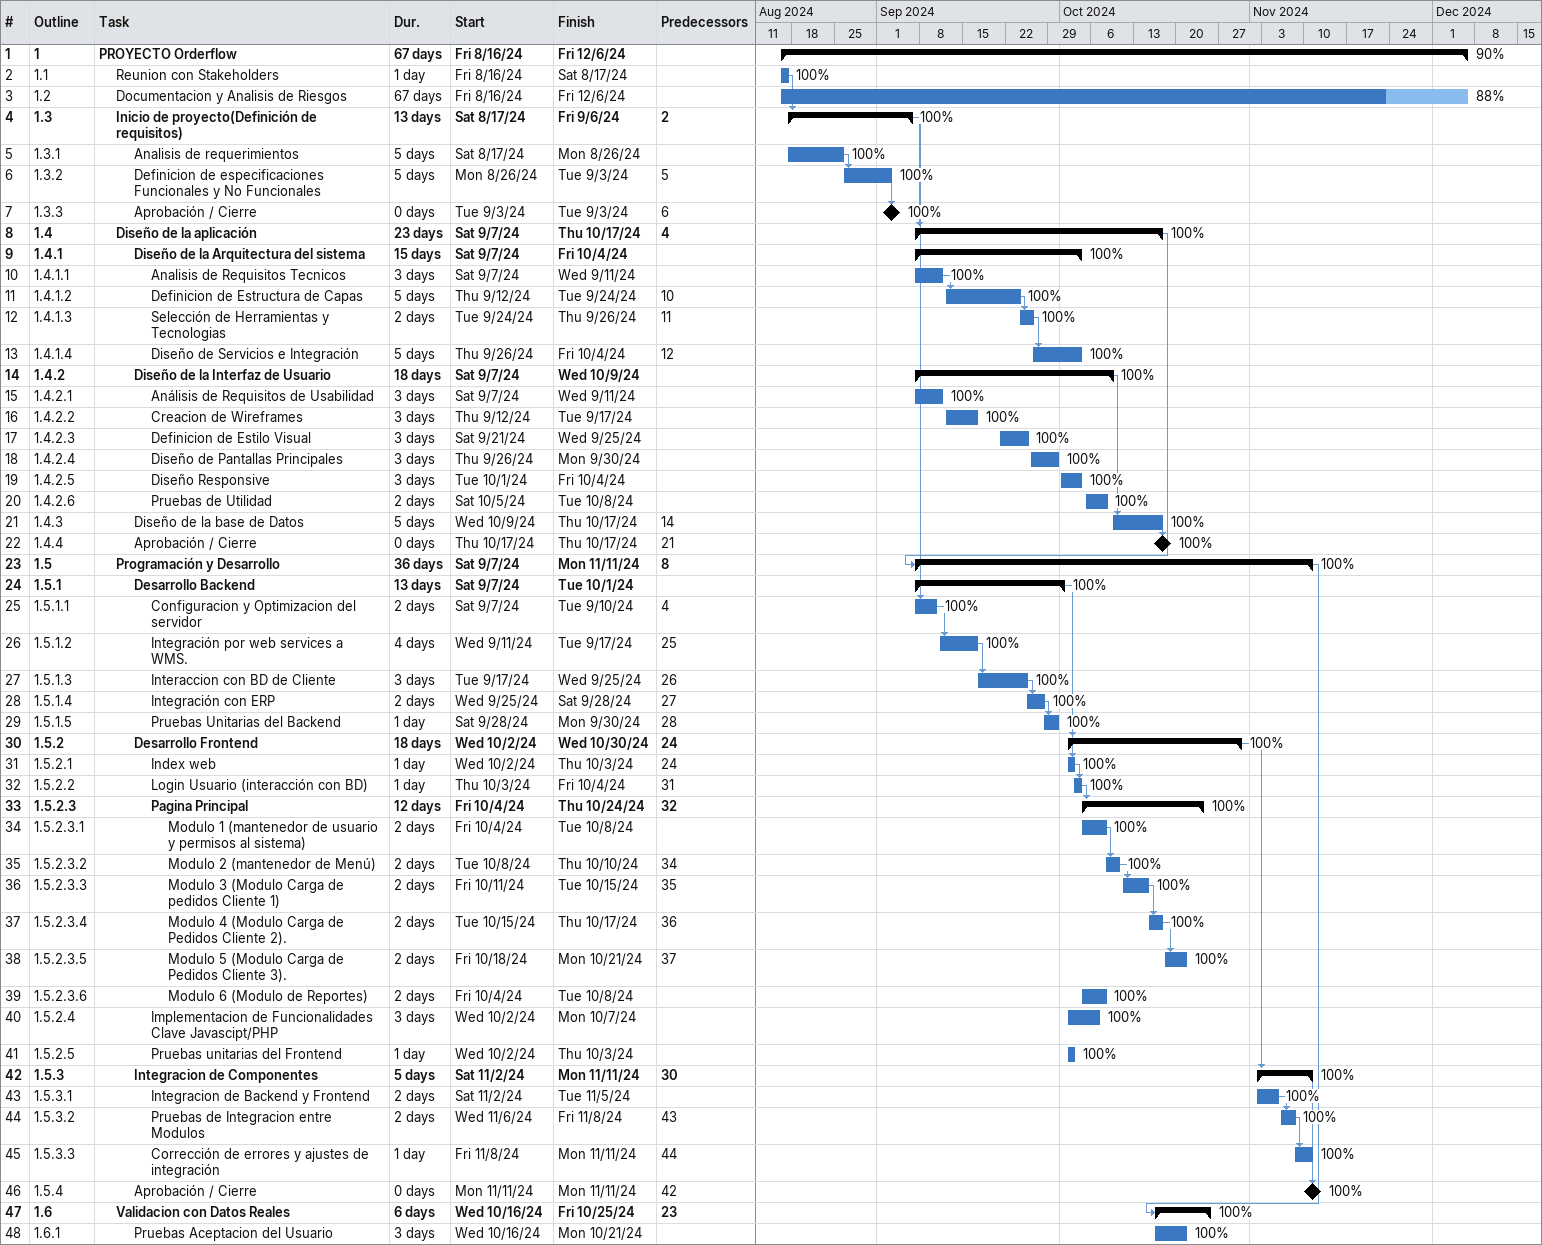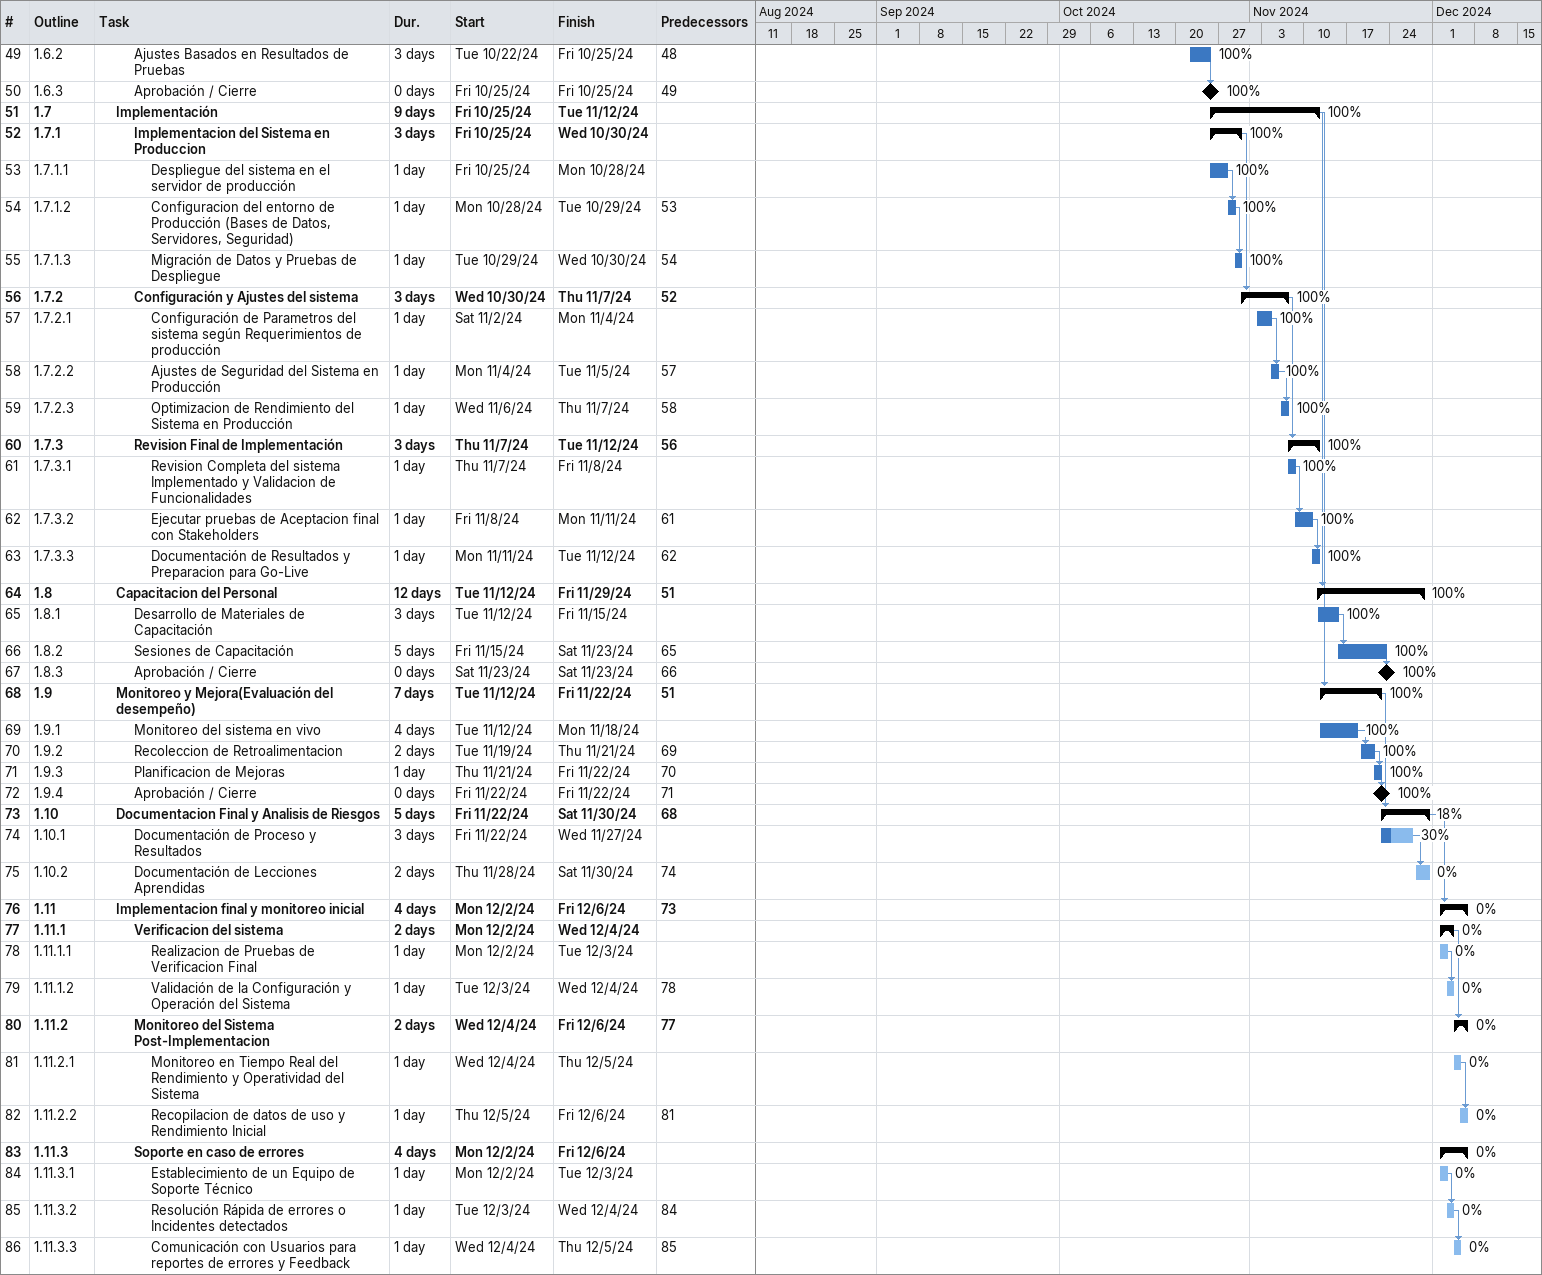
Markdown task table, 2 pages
| ID | WBS | Task | Duration | Start | Finish | Predecessors | % complete |
|---|---|---|---|---|---|---|---|
| 1 | 1 | **PROYECTO Orderflow** | 67d | 2024-08-16 | 2024-12-06 |  | 90 |
| 2 | 1.1 | Reunion con Stakeholders | 1d | 2024-08-16 | 2024-08-17 |  | 100 |
| 3 | 1.2 | Documentacion y Analisis de Riesgos | 67d | 2024-08-16 | 2024-12-06 |  | 88 |
| 4 | 1.3 | **Inicio de proyecto(Definición de requisitos)** | 13d | 2024-08-17 | 2024-09-06 | 2 | 100 |
| 5 | 1.3.1 | Analisis de requerimientos | 5d | 2024-08-17 | 2024-08-26 |  | 100 |
| 6 | 1.3.2 | Definicion de especificaciones Funcionales y No Funcionales | 5d | 2024-08-26 | 2024-09-03 | 5 | 100 |
| 7 | 1.3.3 | Aprobación / Cierre | 0d | 2024-09-03 | 2024-09-03 | 6 | 100 |
| 8 | 1.4 | **Diseño de la aplicación** | 23d | 2024-09-07 | 2024-10-17 | 4 | 100 |
| 9 | 1.4.1 | **Diseño de la Arquitectura del sistema** | 15d | 2024-09-07 | 2024-10-04 |  | 100 |
| 10 | 1.4.1.1 | Analisis de Requisitos Tecnicos | 3d | 2024-09-07 | 2024-09-11 |  | 100 |
| 11 | 1.4.1.2 | Definicion de Estructura de Capas | 5d | 2024-09-12 | 2024-09-24 | 10 | 100 |
| 12 | 1.4.1.3 | Selección de Herramientas y Tecnologias | 2d | 2024-09-24 | 2024-09-26 | 11 | 100 |
| 13 | 1.4.1.4 | Diseño de Servicios e Integración | 5d | 2024-09-26 | 2024-10-04 | 12 | 100 |
| 14 | 1.4.2 | **Diseño de la Interfaz de Usuario** | 18d | 2024-09-07 | 2024-10-09 |  | 100 |
| 15 | 1.4.2.1 | Análisis de Requisitos de Usabilidad | 3d | 2024-09-07 | 2024-09-11 |  | 100 |
| 16 | 1.4.2.2 | Creacion de Wireframes | 3d | 2024-09-12 | 2024-09-17 |  | 100 |
| 17 | 1.4.2.3 | Definicion de Estilo Visual | 3d | 2024-09-21 | 2024-09-25 |  | 100 |
| 18 | 1.4.2.4 | Diseño de Pantallas Principales | 3d | 2024-09-26 | 2024-09-30 |  | 100 |
| 19 | 1.4.2.5 | Diseño Responsive | 3d | 2024-10-01 | 2024-10-04 |  | 100 |
| 20 | 1.4.2.6 | Pruebas de Utilidad | 2d | 2024-10-05 | 2024-10-08 |  | 100 |
| 21 | 1.4.3 | Diseño de la base de Datos | 5d | 2024-10-09 | 2024-10-17 | 14 | 100 |
| 22 | 1.4.4 | Aprobación / Cierre | 0d | 2024-10-17 | 2024-10-17 | 21 | 100 |
| 23 | 1.5 | **Programación y Desarrollo** | 36d | 2024-09-07 | 2024-11-11 | 8 | 100 |
| 24 | 1.5.1 | **Desarrollo Backend** | 13d | 2024-09-07 | 2024-10-01 |  | 100 |
| 25 | 1.5.1.1 | Configuracion y Optimizacion del servidor | 2d | 2024-09-07 | 2024-09-10 | 4 | 100 |
| 26 | 1.5.1.2 | Integración por web services a WMS. | 4d | 2024-09-11 | 2024-09-17 | 25 | 100 |
| 27 | 1.5.1.3 | Interaccion con BD de Cliente | 3d | 2024-09-17 | 2024-09-25 | 26 | 100 |
| 28 | 1.5.1.4 | Integración con ERP | 2d | 2024-09-25 | 2024-09-28 | 27 | 100 |
| 29 | 1.5.1.5 | Pruebas Unitarias del Backend | 1d | 2024-09-28 | 2024-09-30 | 28 | 100 |
| 30 | 1.5.2 | **Desarrollo Frontend** | 18d | 2024-10-02 | 2024-10-30 | 24 | 100 |
| 31 | 1.5.2.1 | Index web | 1d | 2024-10-02 | 2024-10-03 | 24 | 100 |
| 32 | 1.5.2.2 | Login Usuario (interacción con BD) | 1d | 2024-10-03 | 2024-10-04 | 31 | 100 |
| 33 | 1.5.2.3 | **Pagina Principal** | 12d | 2024-10-04 | 2024-10-24 | 32 | 100 |
| 34 | 1.5.2.3.1 | Modulo 1 (mantenedor de usuario y permisos al sistema) | 2d | 2024-10-04 | 2024-10-08 |  | 100 |
| 35 | 1.5.2.3.2 | Modulo 2 (mantenedor de Menú) | 2d | 2024-10-08 | 2024-10-10 | 34 | 100 |
| 36 | 1.5.2.3.3 | Modulo 3 (Modulo Carga de pedidos Cliente 1) | 2d | 2024-10-11 | 2024-10-15 | 35 | 100 |
| 37 | 1.5.2.3.4 | Modulo 4 (Modulo Carga de Pedidos Cliente 2). | 2d | 2024-10-15 | 2024-10-17 | 36 | 100 |
| 38 | 1.5.2.3.5 | Modulo 5 (Modulo Carga de Pedidos Cliente 3). | 2d | 2024-10-18 | 2024-10-21 | 37 | 100 |
| 39 | 1.5.2.3.6 | Modulo 6 (Modulo de Reportes) | 2d | 2024-10-04 | 2024-10-08 |  | 100 |
| 40 | 1.5.2.4 | Implementacion de Funcionalidades Clave Javascipt/PHP | 3d | 2024-10-02 | 2024-10-07 |  | 100 |
| 41 | 1.5.2.5 | Pruebas unitarias del Frontend | 1d | 2024-10-02 | 2024-10-03 |  | 100 |
| 42 | 1.5.3 | **Integracion de Componentes** | 5d | 2024-11-02 | 2024-11-11 | 30 | 100 |
| 43 | 1.5.3.1 | Integracion de Backend y Frontend | 2d | 2024-11-02 | 2024-11-05 |  | 100 |
| 44 | 1.5.3.2 | Pruebas de Integracion entre Modulos | 2d | 2024-11-06 | 2024-11-08 | 43 | 100 |
| 45 | 1.5.3.3 | Corrección de errores y ajustes de integración | 1d | 2024-11-08 | 2024-11-11 | 44 | 100 |
| 46 | 1.5.4 | Aprobación / Cierre | 0d | 2024-11-11 | 2024-11-11 | 42 | 100 |
| 47 | 1.6 | **Validacion con Datos Reales** | 6d | 2024-10-16 | 2024-10-25 | 23 | 100 |
| 48 | 1.6.1 | Pruebas Aceptacion del Usuario | 3d | 2024-10-16 | 2024-10-21 |  | 100 |
| 49 | 1.6.2 | Ajustes Basados en Resultados de Pruebas | 3d | 2024-10-22 | 2024-10-25 | 48 | 100 |
| 50 | 1.6.3 | Aprobación / Cierre | 0d | 2024-10-25 | 2024-10-25 | 49 | 100 |
| 51 | 1.7 | **Implementación** | 9d | 2024-10-25 | 2024-11-12 |  | 100 |
| 52 | 1.7.1 | **Implementacion del Sistema en Produccion** | 3d | 2024-10-25 | 2024-10-30 |  | 100 |
| 53 | 1.7.1.1 | Despliegue del sistema en el servidor de producción | 1d | 2024-10-25 | 2024-10-28 |  | 100 |
| 54 | 1.7.1.2 | Configuracion del entorno de Producción (Bases de Datos, Servidores, Seguridad) | 1d | 2024-10-28 | 2024-10-29 | 53 | 100 |
| 55 | 1.7.1.3 | Migración de Datos y Pruebas de Despliegue | 1d | 2024-10-29 | 2024-10-30 | 54 | 100 |
| 56 | 1.7.2 | **Configuración y Ajustes del sistema** | 3d | 2024-10-30 | 2024-11-07 | 52 | 100 |
| 57 | 1.7.2.1 | Configuración de Parametros del sistema según Requerimientos de producción | 1d | 2024-11-02 | 2024-11-04 |  | 100 |
| 58 | 1.7.2.2 | Ajustes de Seguridad del Sistema en Producción | 1d | 2024-11-04 | 2024-11-05 | 57 | 100 |
| 59 | 1.7.2.3 | Optimizacion de Rendimiento del Sistema en Producción | 1d | 2024-11-06 | 2024-11-07 | 58 | 100 |
| 60 | 1.7.3 | **Revision Final de Implementación** | 3d | 2024-11-07 | 2024-11-12 | 56 | 100 |
| 61 | 1.7.3.1 | Revision Completa del sistema Implementado y Validacion de Funcionalidades | 1d | 2024-11-07 | 2024-11-08 |  | 100 |
| 62 | 1.7.3.2 | Ejecutar pruebas de Aceptacion final con Stakeholders | 1d | 2024-11-08 | 2024-11-11 | 61 | 100 |
| 63 | 1.7.3.3 | Documentación de Resultados y Preparacion para Go-Live | 1d | 2024-11-11 | 2024-11-12 | 62 | 100 |
| 64 | 1.8 | **Capacitacion del Personal** | 12d | 2024-11-12 | 2024-11-29 | 51 | 100 |
| 65 | 1.8.1 | Desarrollo de Materiales de Capacitación | 3d | 2024-11-12 | 2024-11-15 |  | 100 |
| 66 | 1.8.2 | Sesiones de Capacitación | 5d | 2024-11-15 | 2024-11-23 | 65 | 100 |
| 67 | 1.8.3 | Aprobación / Cierre | 0d | 2024-11-23 | 2024-11-23 | 66 | 100 |
| 68 | 1.9 | **Monitoreo y Mejora(Evaluación del desempeño)** | 7d | 2024-11-12 | 2024-11-22 | 51 | 100 |
| 69 | 1.9.1 | Monitoreo del sistema en vivo | 4d | 2024-11-12 | 2024-11-18 |  | 100 |
| 70 | 1.9.2 | Recoleccion de Retroalimentacion | 2d | 2024-11-19 | 2024-11-21 | 69 | 100 |
| 71 | 1.9.3 | Planificacion de Mejoras | 1d | 2024-11-21 | 2024-11-22 | 70 | 100 |
| 72 | 1.9.4 | Aprobación / Cierre | 0d | 2024-11-22 | 2024-11-22 | 71 | 100 |
| 73 | 1.10 | **Documentacion Final y Analisis de Riesgos** | 5d | 2024-11-22 | 2024-11-30 | 68 | 18 |
| 74 | 1.10.1 | Documentación de Proceso y Resultados | 3d | 2024-11-22 | 2024-11-27 |  | 30 |
| 75 | 1.10.2 | Documentación de Lecciones Aprendidas | 2d | 2024-11-28 | 2024-11-30 | 74 | 0 |
| 76 | 1.11 | **Implementacion final y monitoreo inicial** | 4d | 2024-12-02 | 2024-12-06 | 73 | 0 |
| 77 | 1.11.1 | **Verificacion del sistema** | 2d | 2024-12-02 | 2024-12-04 |  | 0 |
| 78 | 1.11.1.1 | Realizacion de Pruebas de Verificacion Final | 1d | 2024-12-02 | 2024-12-03 |  | 0 |
| 79 | 1.11.1.2 | Validación de la Configuración y Operación del Sistema | 1d | 2024-12-03 | 2024-12-04 | 78 | 0 |
| 80 | 1.11.2 | **Monitoreo del Sistema Post-Implementacion** | 2d | 2024-12-04 | 2024-12-06 | 77 | 0 |
| 81 | 1.11.2.1 | Monitoreo en Tiempo Real del Rendimiento y Operatividad del Sistema | 1d | 2024-12-04 | 2024-12-05 |  | 0 |
| 82 | 1.11.2.2 | Recopilacion de datos de uso y Rendimiento Inicial | 1d | 2024-12-05 | 2024-12-06 | 81 | 0 |
| 83 | 1.11.3 | **Soporte en caso de errores** | 4d | 2024-12-02 | 2024-12-06 |  | 0 |
| 84 | 1.11.3.1 | Establecimiento de un Equipo de Soporte Técnico | 1d | 2024-12-02 | 2024-12-03 |  | 0 |
| 85 | 1.11.3.2 | Resolución Rápida de errores o Incidentes detectados | 1d | 2024-12-03 | 2024-12-04 | 84 | 0 |
| 86 | 1.11.3.3 | Comunicación con Usuarios para reportes de errores y Feedback | 1d | 2024-12-04 | 2024-12-05 | 85 | 0 |
